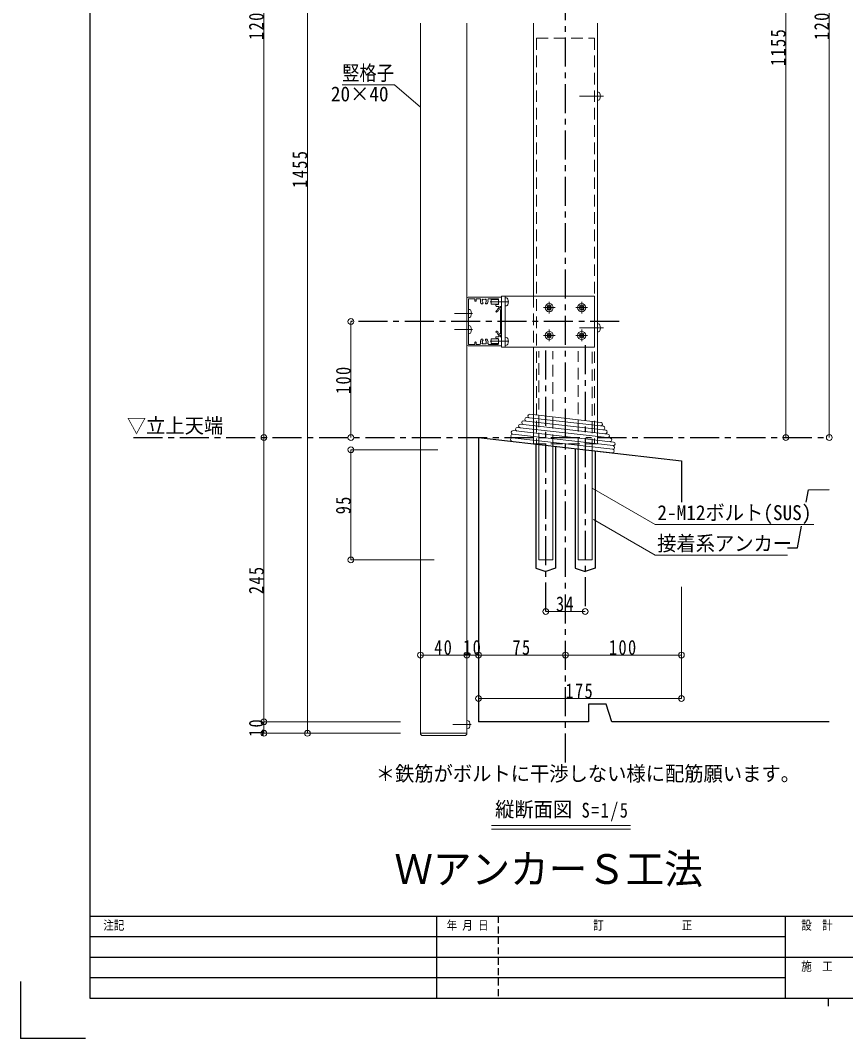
# Model space of a CAD drawing. Units: millimetres at full size, sheet at 1:5; some dimension numbers follow another scale. Extents: x -1050 to 1050, y -742 to 742.
# Drawn here: x -1050 to -338, y -742 to 135 of the extents above; entities that cross this region are included whole.
import ezdxf
from ezdxf.enums import TextEntityAlignment as Align

# ---------------------------------------------------------------- set-up
doc = ezdxf.new("R2010")
doc.units = ezdxf.units.MM
doc.header["$LTSCALE"] = 5
for name, pattern in [('CHAIN1', [8, 5, -1, 1, -1]), ('DASHED1', [1.8, 1.2, -0.6]), ('DASHED2', [3, 2, -1])]:
    doc.linetypes.add(name, pattern=pattern)
for name, color, linetype in [('0-0_通り芯', 7, 'CHAIN1'), ('0-1_躯体', 134, 'Continuous'), ('1-4_印刷位置ライン', 7, 'Continuous'), ('1-5_図枠1_1', 7, 'Continuous')]:
    doc.layers.add(name, color=color, linetype=linetype)
for name, color, linetype, lineweight in [('0-3_寸法', 54, 'Continuous', 20), ('0-4_手摺部材', 92, 'Continuous', 20), ('0-5_手すり子', 12, 'Continuous', 20), ('0-9_文字', 3, 'Continuous', 20), ('0-A_支柱', 6, 'Continuous', 20), ('0-B_足元', 4, 'Continuous', 20)]:
    doc.layers.add(name, color=color, linetype=linetype, lineweight=lineweight)
doc.styles.add('ＭＳ ゴシック', font='')
doc.styles.add('ＭＳ 明朝', font='')
doc.styles.get('ＭＳ ゴシック').set_extended_font_data('MS Gothic')
doc.styles.get('ＭＳ 明朝').set_extended_font_data('MS Mincho')

# ---------------------------------------------------------------- blocks, each defined once
blk = doc.blocks.new('dimension_origin')
at = {"color": 0, "linetype": 'Continuous', "lineweight": -2}
blk.add_circle((0, 0), 1.25, dxfattribs=at)

msp = doc.modelspace()

# ---------------------------------------------------------------- linework, layer by layer
at = {"layer": '0-0_通り芯'}
for p, q in [((-580, -504.511), (-580, 519.265)), ((-533.546, -124.293), (-765, -124.293)), ((-597, -374.293), (-597, -144.798)), ((-563, -144.798), (-563, -374.293)), ((-952.5, -224.293), (-352.5, -224.293))]:
    msp.add_line(p, q, dxfattribs=at)
at = {"layer": '0-1_躯体'}
for p, q in [((-655, -224.293), (-655, -469.293)), ((-655, -224.293), (-480, -244.293)), ((-605.5, -229.964), (-605.5, -336.85)), ((-588.5, -231.893), (-588.5, -336.85)), ((-571.5, -233.836), (-571.5, -336.85)), ((-554.5, -235.779), (-554.5, -336.85)), ((-480, -244.293), (-480, -279.965)), ((-372.404, -279.965), (-370.343, -269.293)), ((-370.343, -269.293), (-352.5, -269.135)), ((-380, -319.293), (-376.406, -300.684)), ((-388.431, -319.293), (-380, -319.293)), ((-605.5, -336.85), (-597, -339.798)), ((-588.5, -336.85), (-597, -339.798)), ((-571.5, -336.85), (-563, -339.798)), ((-554.5, -336.85), (-563, -339.798)), ((-352.5, -469.293), (-540, -469.293))]:
    msp.add_line(p, q, dxfattribs=at)
msp.add_lwpolyline([(-540, -469.293), (-545, -454.293), (-560, -454.293), (-560, -469.293), (-655, -469.293)], dxfattribs=at)
at = {"layer": '0-3_寸法'}
for p, q in [((-840, -224.293), (-840, 495)), ((-802.5, -479.293), (-802.5, 495)), ((-352.5, -224.293), (-352.5, 495)), ((-390, -224.293), (-390, 450)), ((-765, -224.293), (-765, -124.293)), ((-840, -469.293), (-840, -224.293)), ((-765, -234.798), (-690, -234.798)), ((-765, -234.798), (-765, -329.798)), ((-693.199, -329.798), (-765, -329.798)), ((-480, -353.126), (-480, -449.293)), ((-597, -374.293), (-563, -374.293)), ((-665, -411.793), (-705, -411.793)), ((-655, -411.793), (-665, -411.793)), ((-580, -411.793), (-655, -411.793)), ((-480, -411.793), (-580, -411.793)), ((-655, -449.293), (-480, -449.293)), ((-722.253, -469.293), (-840, -469.293)), ((-840, -479.293), (-840, -469.293)), ((-722.253, -479.293), (-840, -479.293))]:
    msp.add_line(p, q, dxfattribs=at)
at = {"layer": '0-4_手摺部材'}
for p, q in [((-665, -104.331), (-665, -144.331)), ((-664, -103.331), (-635.5, -103.331)), ((-663.7, -143.531), (-663.7, -105.131)), ((-663.2, -104.631), (-658, -104.631)), ((-658, -104.631), (-658, -106.331)), ((-657, -104.631), (-657, -106.331)), ((-657, -104.631), (-654.077, -104.631)), ((-645.923, -104.631), (-638.3, -104.631)), ((-637.8, -109.231), (-637.8, -105.131)), ((-635, -102.293), (-555, -102.293)), ((-635, -102.293), (-635, -146.293)), ((-635, -103.831), (-635, -111.331)), ((-632, -102.293), (-632, -146.293)), ((-630.881, -103.929), (-632, -103.831)), ((-632, -110.831), (-632, -103.831)), ((-555, -102.293), (-555, -146.293)), ((-662.581, -113.891), (-663.7, -113.793)), ((-663.7, -113.793), (-663.7, -120.793)), ((-652.296, -109.131), (-651.674, -109.131)), ((-651.155, -108.831), (-651.136, -108.799)), ((-648.864, -108.799), (-648.845, -108.831)), ((-648.326, -109.131), (-647.704, -109.131)), ((-640, -110.831), (-640, -110.231)), ((-639.5, -109.731), (-638.3, -109.731)), ((-637.4, -111.331), (-639.5, -111.331)), ((-638.14, -112.837), (-639.23, -114.915)), ((-637.484, -113.1), (-637.828, -112.783)), ((-637.484, -113.1), (-636.1, -112.668)), ((-637.4, -112.831), (-637.4, -111.331)), ((-636.7, -112.831), (-637.4, -112.831)), ((-635, -111.331), (-636.2, -111.331)), ((-636.2, -111.331), (-636.2, -112.331)), ((-636.1, -111.643), (-636.1, -112.668)), ((-635, -111.443), (-635.9, -111.443)), ((-635, -111.443), (-635, -137.143)), ((-630.881, -110.733), (-632, -110.831)), ((-595.195, -111.747), (-595.766, -111.157)), ((-595.195, -112.838), (-595.766, -113.429)), ((-595.195, -111.747), (-594.997, -112.293)), ((-595.195, -112.838), (-594.997, -112.293)), ((-594.545, -111.097), (-595.136, -110.527)), ((-594.545, -113.488), (-595.136, -114.059)), ((-594.545, -111.097), (-594, -111.296)), ((-594.545, -113.488), (-594, -113.29)), ((-593.455, -111.097), (-594, -111.296)), ((-593.455, -113.488), (-594, -113.29)), ((-593.455, -111.097), (-592.864, -110.527)), ((-593.455, -113.488), (-592.864, -114.059)), ((-592.805, -111.747), (-593.003, -112.293)), ((-592.805, -112.838), (-593.003, -112.293)), ((-592.805, -111.747), (-592.234, -111.157)), ((-592.805, -112.837), (-592.234, -113.429)), ((-567.195, -111.747), (-567.766, -111.157)), ((-567.195, -112.838), (-567.766, -113.429)), ((-567.195, -111.747), (-566.997, -112.293)), ((-567.195, -112.838), (-566.997, -112.293)), ((-566.545, -111.097), (-567.136, -110.527)), ((-566.545, -113.488), (-567.136, -114.059)), ((-566.545, -111.097), (-566, -111.296)), ((-566.545, -113.488), (-566, -113.29)), ((-565.455, -111.097), (-566, -111.296)), ((-565.455, -113.488), (-566, -113.29)), ((-565.455, -111.097), (-564.864, -110.527)), ((-565.455, -113.488), (-564.864, -114.059)), ((-564.805, -111.747), (-565.003, -112.293)), ((-564.805, -112.838), (-565.003, -112.293)), ((-564.805, -111.747), (-564.234, -111.157)), ((-564.805, -112.837), (-564.234, -113.429)), ((-662.581, -120.695), (-663.7, -120.793)), ((-639.23, -114.915), (-639.697, -115.212)), ((-639.162, -116.056), (-638.299, -115.51)), ((-637.671, -114.311), (-638.299, -115.51)), ((-662.581, -127.891), (-663.7, -127.793)), ((-663.7, -127.793), (-663.7, -134.793)), ((-662.581, -134.695), (-663.7, -134.793)), ((-652.296, -139.531), (-651.674, -139.531)), ((-651.155, -139.831), (-651.136, -139.864)), ((-648.864, -139.864), (-648.845, -139.831)), ((-648.326, -139.531), (-647.704, -139.531)), ((-640, -137.831), (-640, -138.431)), ((-639.23, -133.67), (-639.697, -133.374)), ((-637.4, -137.331), (-639.5, -137.331)), ((-639.5, -138.931), (-638.3, -138.931)), ((-638.14, -135.749), (-639.23, -133.67)), ((-639.162, -132.529), (-638.299, -133.076)), ((-637.671, -134.275), (-638.299, -133.076)), ((-637.484, -135.486), (-637.828, -135.803)), ((-637.8, -139.431), (-637.8, -143.531)), ((-637.671, -134.275), (-636.1, -134.765)), ((-637.484, -135.486), (-636.1, -135.918)), ((-637.4, -135.831), (-637.4, -137.331)), ((-636.7, -135.831), (-637.4, -135.831)), ((-636.2, -137.331), (-636.2, -136.331)), ((-635, -137.331), (-636.2, -137.331)), ((-636.1, -135.918), (-636.1, -136.943)), ((-635, -137.143), (-635.9, -137.143)), ((-635, -144.831), (-635, -137.331)), ((-630.881, -137.929), (-632, -137.831)), ((-632, -137.831), (-632, -144.831)), ((-595.195, -135.747), (-595.766, -135.157)), ((-595.195, -136.838), (-595.766, -137.429)), ((-595.195, -135.747), (-594.997, -136.293)), ((-595.195, -136.838), (-594.997, -136.293)), ((-594.545, -135.097), (-595.136, -134.527)), ((-594.545, -137.488), (-595.136, -138.059)), ((-594.545, -135.097), (-594, -135.296)), ((-594.545, -137.488), (-594, -137.29)), ((-593.455, -135.097), (-594, -135.296)), ((-593.455, -137.488), (-594, -137.29)), ((-593.455, -135.097), (-592.864, -134.527)), ((-593.455, -137.488), (-592.864, -138.059)), ((-592.805, -135.747), (-593.003, -136.293)), ((-592.805, -136.838), (-593.003, -136.293)), ((-592.805, -135.747), (-592.234, -135.157)), ((-592.805, -136.837), (-592.234, -137.429)), ((-567.195, -135.747), (-567.766, -135.157)), ((-567.195, -136.838), (-567.766, -137.429)), ((-567.195, -135.747), (-566.997, -136.293)), ((-567.195, -136.838), (-566.997, -136.293)), ((-566.545, -135.097), (-567.136, -134.527)), ((-566.545, -137.488), (-567.136, -138.059)), ((-566.545, -135.097), (-566, -135.296)), ((-566.545, -137.488), (-566, -137.29)), ((-565.455, -135.097), (-566, -135.296)), ((-565.455, -137.488), (-566, -137.29)), ((-565.455, -135.097), (-564.864, -134.527)), ((-565.455, -137.488), (-564.864, -138.059)), ((-564.805, -135.747), (-565.003, -136.293)), ((-564.805, -136.838), (-565.003, -136.293)), ((-564.805, -135.747), (-564.234, -135.157)), ((-564.805, -136.837), (-564.234, -137.429)), ((-664, -145.331), (-635.5, -145.331)), ((-663.2, -144.031), (-658, -144.031)), ((-658, -144.031), (-658, -142.331)), ((-657, -144.031), (-657, -142.331)), ((-657, -144.031), (-654.077, -144.031)), ((-645.923, -144.031), (-638.3, -144.031)), ((-635, -146.293), (-555, -146.293)), ((-630.881, -144.733), (-632, -144.831)), ((-663.881, -468.391), (-665, -468.293)), ((-665, -468.293), (-665, -475.293)), ((-663.881, -475.195), (-665, -475.293))]:
    msp.add_line(p, q, dxfattribs=at)
at = {"layer": '0-4_手摺部材', "linetype": 'CHAIN1'}
for p, q in [((-645.028, -107.331), (-628.92, -107.331)), ((-589, -112.293), (-599, -112.293)), ((-594, -107.293), (-594, -117.293)), ((-561, -112.293), (-571, -112.293)), ((-566, -107.293), (-566, -117.293)), ((-660.1, -117.293), (-675.7, -117.293)), ((-660.1, -131.293), (-675.7, -131.293)), ((-594, -131.293), (-594, -141.293)), ((-566, -131.293), (-566, -141.293)), ((-589, -136.293), (-599, -136.293)), ((-561, -136.293), (-571, -136.293)), ((-645.028, -141.331), (-628.92, -141.331)), ((-661.4, -471.793), (-677, -471.793))]:
    msp.add_line(p, q, dxfattribs=at)
at = {"layer": '0-4_手摺部材'}
for points in [[(-637.8, -105.331), (-644, -105.331), (-644, -109.331), (-637.81, -109.331)], [(-637.671, -114.311), (-636.1, -113.82), (-636.1, -134.783)], [(-637.8, -143.331), (-644, -143.331), (-644, -139.331), (-637.81, -139.331)]]:
    msp.add_lwpolyline(points, dxfattribs=at)
for centre in [(-594, -112.293), (-566, -112.293), (-594, -136.293), (-566, -136.293)]:
    msp.add_circle(centre, 3.5, dxfattribs=at)
for centre, radius, start, end in [((-664, -104.331), 1, 90, 180), ((-663.2, -105.131), 0.5, 90, 180), ((-654.077, -105.631), 1, 343.59931, 90), ((-651.237, -105.594), 0.5, 36.7868, 233.21322), ((-650, -106.831), 1.75, 61.42643, 118.57359), ((-648.763, -105.594), 0.5, 306.7868, 143.21322), ((-645.923, -105.631), 1, 90, 196.40069), ((-638.3, -105.131), 0.5, 0, 90), ((-635.5, -103.831), 0.5, 0, 90), ((-630.994, -105.224), 1.3, 15.88085, 85), ((-638.4, -107.331), 9, 344.11915, 15.88085), ((-662.694, -115.186), 1.3, 15.88085, 85), ((-657.5, -106.331), 0.5, 180, 270), ((-657.5, -106.331), 0.5, 270, 360), ((-650, -106.831), 3.25, 163.59931, 225.04746), ((-650, -106.831), 1.75, 151.42643, 225.2075), ((-651.674, -108.531), 0.6, 270, 330), ((-651.656, -108.499), 0.6, 330, 45.2075), ((-648.344, -108.499), 0.6, 134.79249, 209.99996), ((-648.326, -108.531), 0.6, 209.99996, 270), ((-650, -106.831), 1.75, 314.79249, 28.57359), ((-650, -106.831), 3.25, 314.95254, 16.40069), ((-639.5, -110.231), 0.5, 90, 180), ((-639.5, -110.831), 0.5, 180, 270), ((-638.3, -109.231), 0.5, 270, 360), ((-637.963, -112.93), 0.2, 47.39496, 152.22556), ((-636.7, -112.331), 0.5, 270, 360), ((-635.9, -111.643), 0.2, 90, 180), ((-630.994, -109.438), 1.3, 275, 344.11915), ((-594, -112.293), 2.1, 122.7575, 147.2425), ((-594, -112.293), 2.1, 212.7575, 237.2425), ((-594, -112.293), 2.1, 32.7575, 57.2425), ((-594, -112.293), 2.1, 302.7575, 327.25394), ((-566, -112.293), 2.1, 122.7575, 147.2425), ((-566, -112.293), 2.1, 212.7575, 237.2425), ((-566, -112.293), 2.1, 32.7575, 57.2425), ((-566, -112.293), 2.1, 302.7575, 327.25394), ((-662.694, -119.4), 1.3, 275, 344.11915), ((-670.1, -117.293), 9, 344.11915, 15.88085), ((-639.43, -115.634), 0.5, 122.33645, 212.33645), ((-639.43, -115.634), 0.5, 212.33645, 302.33645), ((-662.694, -129.186), 1.3, 15.88085, 85), ((-670.1, -131.293), 9, 344.11915, 15.88085), ((-662.694, -133.4), 1.3, 275, 344.11915), ((-650, -141.831), 3.25, 134.95254, 196.40069), ((-651.674, -140.131), 0.6, 30, 90), ((-651.656, -140.164), 0.6, 314.7925, 30), ((-648.344, -140.164), 0.6, 150.00004, 225.20751), ((-648.326, -140.131), 0.6, 90, 150.00004), ((-650, -141.831), 3.25, 343.59931, 45.04746), ((-639.5, -137.831), 0.5, 90, 180), ((-639.5, -138.431), 0.5, 180, 270), ((-639.43, -132.952), 0.5, 147.66355, 237.66355), ((-639.43, -132.952), 0.5, 57.66355, 147.66355), ((-638.3, -139.431), 0.5, 0, 90), ((-637.963, -135.656), 0.2, 207.77444, 312.60504), ((-636.7, -136.331), 0.5, 0, 90), ((-635.9, -136.943), 0.2, 180, 270), ((-635.9, -136.943), 0.2, 180, 270), ((-630.994, -139.224), 1.3, 15.88085, 85), ((-638.4, -141.331), 9, 344.11915, 15.88085), ((-594, -136.293), 2.1, 122.7575, 147.2425), ((-594, -136.293), 2.1, 212.7575, 237.2425), ((-594, -136.293), 2.1, 32.7575, 57.2425), ((-594, -136.293), 2.1, 302.7575, 327.25394), ((-566, -136.293), 2.1, 122.7575, 147.2425), ((-566, -136.293), 2.1, 212.7575, 237.2425), ((-566, -136.293), 2.1, 32.7575, 57.2425), ((-566, -136.293), 2.1, 302.7575, 327.25394), ((-664, -144.331), 1, 180, 270), ((-663.2, -143.531), 0.5, 180, 270), ((-657.5, -142.331), 0.5, 90, 180), ((-657.5, -142.331), 0.5, 0, 90), ((-654.077, -143.031), 1, 270, 16.40069), ((-650, -141.831), 1.75, 134.7925, 208.57357), ((-651.237, -143.069), 0.5, 126.78678, 323.2132), ((-650, -141.831), 1.75, 241.42641, 298.57357), ((-648.763, -143.069), 0.5, 216.78678, 53.2132), ((-650, -141.831), 1.75, 331.42641, 45.20751), ((-645.923, -143.031), 1, 163.59931, 270), ((-638.3, -143.531), 0.5, 270, 360), ((-635.5, -144.831), 0.5, 270, 360), ((-630.994, -143.438), 1.3, 275, 344.11915), ((-663.994, -469.686), 1.3, 15.88085, 85), ((-671.4, -471.793), 9, 344.11915, 15.88085), ((-663.994, -473.9), 1.3, 275, 344.11915)]:
    msp.add_arc(centre, radius, start, end, dxfattribs=at)
at = {"layer": '0-5_手すり子'}
for p, q in [((-705, -479.293), (-705, 132.854)), ((-665, 132.854), (-665, -479.293)), ((-665, -479.293), (-705, -479.293)), ((-667, -481.293), (-703, -481.293))]:
    msp.add_line(p, q, dxfattribs=at)
for centre, start, end in [((-703, -479.293), 180, 270), ((-667, -479.293), 270, 360)]:
    msp.add_arc(centre, 2, start, end, dxfattribs=at)
at = {"layer": '0-9_文字'}
for p, q in [((-524.014, -558.793), (-643.767, -558.793)), ((-524.014, -561.793), (-643.767, -561.793))]:
    msp.add_line(p, q, dxfattribs=at)
for points in [[(-705, 60.544), (-727.5, 79.832), (-772.5, 79.832)], [(-557, -267.827), (-502.5, -299.293), (-365.712, -299.293)], [(-555.77, -295.056), (-502.5, -325.812), (-388.431, -325.812)]]:
    msp.add_lwpolyline(points, dxfattribs=at)
at = {"layer": '0-A_支柱'}
for p, q in [((-607.5, 132.854), (-607.5, -102.293)), ((-552.5, -229.722), (-552.5, 132.854)), ((-607.5, -146.293), (-607.5, -229.722))]:
    msp.add_line(p, q, dxfattribs=at)
at = {"layer": '0-A_支柱', "linetype": 'DASHED2'}
for p, q in [((-607.5, -102.293), (-607.5, -146.293)), ((-607.5, -229.722), (-552.5, -229.722))]:
    msp.add_line(p, q, dxfattribs=at)
at = {"layer": '0-B_足元', "linetype": 'DASHED2'}
for p, q in [((-605, 120), (-555, 120)), ((-605, 120), (-605, -230.007)), ((-555, 120), (-555, -230.007)), ((-603, -230.236), (-603, -149.798)), ((-591, -231.607), (-591, -149.798)), ((-569, -234.121), (-569, -149.798)), ((-557, -235.493), (-557, -149.798))]:
    msp.add_line(p, q, dxfattribs=at)
at = {"layer": '0-B_足元'}
for p, q in [((-551.381, 73.402), (-552.5, 73.5)), ((-552.5, 73.5), (-552.5, 66.5)), ((-551.381, 66.598), (-552.5, 66.5)), ((-551.381, -126.396), (-552.5, -126.298)), ((-552.5, -126.298), (-552.5, -133.298)), ((-551.381, -133.2), (-552.5, -133.298)), ((-616.158, -209.881), (-545.282, -217.942)), ((-547.247, -214.573), (-613.487, -207.04)), ((-610.815, -204.199), (-549.212, -211.205)), ((-625.108, -218.299), (-538.451, -228.154)), ((-621.501, -215.564), (-541.351, -224.679)), ((-543.316, -221.31), (-618.83, -212.723)), ((-539.51, -237.469), (-626.167, -227.614)), ((-625.814, -224.509), (-539.157, -234.364)), ((-538.804, -231.259), (-625.461, -221.404)), ((-603, -329.798), (-603, -230.236)), ((-591, -231.607), (-591, -329.798)), ((-569, -234.121), (-569, -329.798)), ((-557, -329.798), (-557, -235.493)), ((-591, -329.798), (-603, -329.798)), ((-569, -329.798), (-557, -329.798))]:
    msp.add_line(p, q, dxfattribs=at)
at = {"layer": '0-B_足元', "linetype": 'CHAIN1'}
for p, q in [((-547.28, 70), (-567.895, 70)), ((-547.28, -129.798), (-567.895, -129.798))]:
    msp.add_line(p, q, dxfattribs=at)
at = {"layer": '0-B_足元'}
for centre, radius, start, end in [((-551.494, 72.107), 1.3, 15.88085, 85), ((-558.9, 70), 9, 344.11915, 15.88085), ((-551.494, 67.893), 1.3, 275, 344.11915), ((-551.494, -127.691), 1.3, 15.88085, 85), ((-558.9, -129.798), 9, 344.11915, 15.88085), ((-551.494, -131.905), 1.3, 275, 344.11915), ((-616.155, -211.454), 1.573, 90.11995, 256.90399), ((-613.483, -208.613), 1.573, 90.11995, 256.90399), ((-610.812, -205.772), 1.573, 90.11995, 256.90399), ((-625.105, -219.872), 1.573, 90.11995, 256.90399), ((-621.498, -217.137), 1.573, 90.11995, 256.90399), ((-618.826, -214.296), 1.573, 90.11995, 256.90399), ((-549.569, -212.737), 1.573, 270.11995, 76.90399), ((-547.603, -216.105), 1.573, 270.11995, 76.90399), ((-545.638, -219.474), 1.573, 270.11995, 76.90399), ((-625.811, -226.082), 1.573, 90.11995, 256.90399), ((-625.458, -222.977), 1.573, 90.11995, 256.90399), ((-543.673, -222.842), 1.573, 270.11995, 76.90399), ((-541.708, -226.211), 1.573, 270.11995, 76.90399), ((-538.807, -229.686), 1.573, 270.11995, 76.90399), ((-539.513, -235.896), 1.573, 270.11995, 76.90399), ((-539.16, -232.791), 1.573, 270.11995, 76.90399)]:
    msp.add_arc(centre, radius, start, end, dxfattribs=at)
at = {"layer": '1-4_印刷位置ライン'}
for p in [(-1050, -693.374), (-993.722, -742.5)]:
    msp.add_line(p, (-1050, -742.5), dxfattribs=at)
at = {"layer": '1-5_図枠1_1'}
for p, q in [((-990, -636.793), (990, -636.793)), ((-691.162, -636.793), (-691.162, -707.5)), ((-390.657, -636.793), (-390.657, -707.5)), ((-990, -654.47), (-390.657, -654.47)), ((-990, -672.146), (-37.121, -672.146)), ((-990, -689.823), (-390.657, -689.823)), ((-353.535, -707.5), (-353.535, -714.571))]:
    msp.add_line(p, q, dxfattribs=at)
at = {"layer": '1-5_図枠1_1', "linetype": 'DASHED1'}
msp.add_line((-638.131, -636.793), (-638.131, -707.5), dxfattribs=at)
msp.add_line((-638.131, -636.793), (-638.131, -707.5), dxfattribs=at)
at = {"layer": '1-5_図枠1_1'}
msp.add_lwpolyline([(-990, 682.5), (-990, -707.5), (990, -707.5)], dxfattribs=at)

# ---------------------------------------------------------------- block references
at = {"layer": '0-3_寸法', "xscale": 2, "yscale": 2}
for p, rotation in [((-765, -124.293), 90), ((-840, -224.293), 90), ((-840, -224.293), 270), ((-765, -224.293), 270), ((-390, -224.293), 270), ((-352.5, -224.293), 270), ((-765, -234.798), 90), ((-765, -329.798), 270), ((-597, -374.293), 180), ((-705, -411.793), 180), ((-665, -411.793), 180), ((-655, -411.793), 180), ((-580, -411.793), 180), ((-655, -449.293), 180), ((-840, -469.293), 90), ((-840, -469.293), 270), ((-840, -479.293), 270), ((-802.5, -479.293), 270)]:
    msp.add_blockref('dimension_origin', p, dxfattribs=dict(at, rotation=rotation))
for p in [(-563, -374.293), (-665, -411.793), (-655, -411.793), (-580, -411.793), (-480, -411.793), (-480, -449.293)]:
    msp.add_blockref('dimension_origin', p, dxfattribs=at)

# ---------------------------------------------------------------- texts
at = {"layer": '0-3_寸法', "char_height": 12.83, "attachment_point": 7, "rotation": 90, "style": 'ＭＳ ゴシック'}
for s, insert in [('\\T1.18;\\W0.8;1200', (-840, 118.479)), ('\\T1.18;\\W0.8;1200', (-352.5, 118.479)), ('\\T1.18;\\W0.8;1155', (-390, 95.979)), ('\\T1.18;\\W0.8;1455', (-802.5, -9.021)), ('\\T1.18;\\W0.8;100', (-765, -186.793)), ('\\T1.17;\\W0.8;95', (-765, -290.423)), ('\\T1.18;\\W0.8;245', (-840, -359.293)), ('\\T1.17;\\W0.8;10', (-840, -482.418))]:
    msp.add_mtext(s, dxfattribs=dict(at, insert=insert))
at = {"layer": '0-3_寸法', "char_height": 12.83, "attachment_point": 7, "style": 'ＭＳ ゴシック'}
for s, insert in [('\\T1.17;\\W0.8;34', (-588.125, -374.293)), ('\\T1.17;\\W0.8;40', (-693.125, -411.793)), ('\\T1.17;\\W0.8;10', (-668.125, -411.793)), ('\\T1.17;\\W0.8;75', (-625.625, -411.793)), ('\\T1.18;\\W0.8;100', (-542.5, -411.793)), ('\\T1.18;\\W0.8;175', (-580, -449.293))]:
    msp.add_mtext(s, dxfattribs=dict(at, insert=insert))
at = {"layer": '0-9_文字', "style": 'ＭＳ ゴシック'}
for s, height, width, p in [('竪格子', 12.83, 0.85, (-772.5, 79.832)), ('20×40', 12.83, 0.95, (-782.264, 61.665)), ('▽立上天端', 12.83, 0.95, (-958.163, -224.293)), ('2-M12ボルト(SUS)', 12.83, 0.95, (-500.712, -299.293)), ('接着系アンカー', 12.83, 0.95, (-500.931, -325.812)), ('＊鉄筋がボルトに干渉しない様に配筋願います。', 12.83, 0.95, (-743.55, -524.293)), ('縦断面図', 12.83, 0.95, (-640.701, -555.106)), ('ＷアンカーＳ工法', 25.66, 0.95, (-727.5, -616.793))]:
    msp.add_text(s, height=height, dxfattribs=dict(at, width=width)).set_placement(p, align=Align.BOTTOM_LEFT)
at = {"layer": '0-9_文字', "insert": (-566.097, -555.106), "char_height": 12.83, "attachment_point": 7, "style": 'ＭＳ ゴシック'}
msp.add_mtext('\\T1.18;\\W0.8;S=1/5', dxfattribs=at)
at = {"layer": '1-5_図枠1_1', "style": 'ＭＳ 明朝', "width": 0.85}
for s, p in [('注記', (-978.418, -650.934)), ('年 月 日', (-682.419, -650.934)), ('訂               正', (-556.108, -650.934)), ('  設  計', (-385.607, -650.934)), ('  施  工', (-385.607, -686.288))]:
    msp.add_text(s, height=7.776, dxfattribs=at).set_placement(p, align=Align.BOTTOM_LEFT)

doc.saveas('drawing.dxf')
